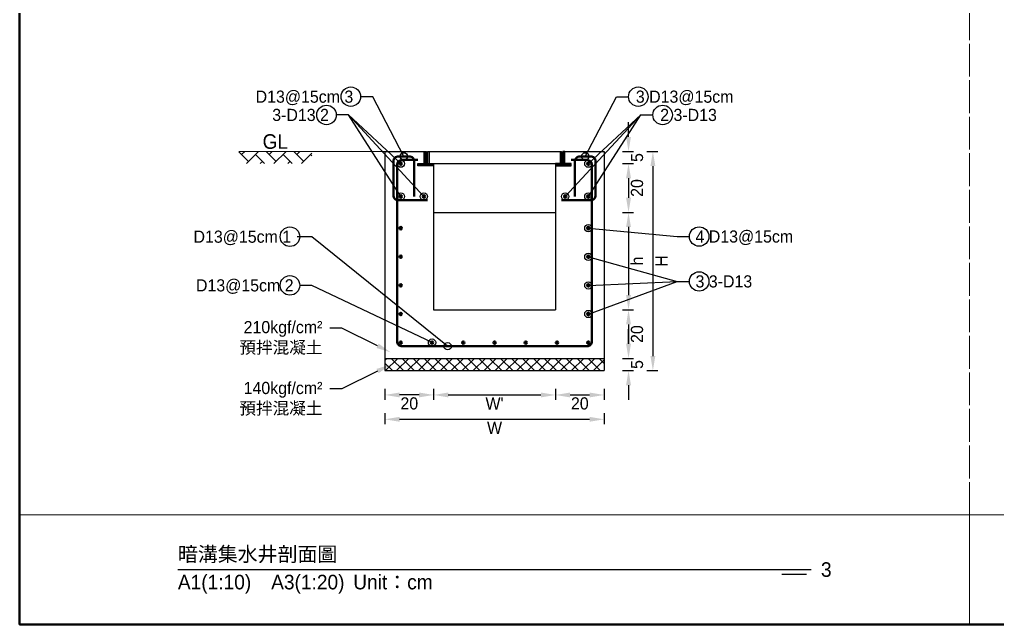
# Model space of a CAD drawing. Extents: x -7340 to 3675, y -3342 to 777.
# Drawn here: x -7340 to -6938.6, y -1264 to -1015.6 of the extents above; entities that cross this region are included whole.
import ezdxf
from ezdxf import colors
from ezdxf.entities.mleader import LeaderData, LeaderLine
from ezdxf.math import Vec2, Vec3

# ---------------------------------------------------------------- set-up
doc = ezdxf.new("R2010")
doc.units = 0
doc.header["$MEASUREMENT"] = 0
doc.linetypes.add('ACAD_ISO02W100', pattern=[15, 12, -3])
for name, color, linetype, lineweight in [('一、3.基本-變更', 1, 'Continuous', 50), ('二、2.繪圖-施作項目', 181, 'Continuous', 30), ('二、4.繪圖-設計鋪面', 40, 'Continuous', 20), ('二、5.繪圖-鋼筋', 60, 'Continuous', 50), ('二、6.繪圖-其他施作項目', 35, 'Continuous', 30)]:
    doc.layers.add(name, color=color, linetype=linetype, lineweight=lineweight)
doc.layers.add('一、4.基本-隱藏', color=9, linetype='ACAD_ISO02W100', lineweight=20, plot=False)
doc.layers.add('三、3.文字-註解文字', color=2, linetype='Continuous')
doc.styles.add('次圖名(詳圖)', font='MS PGothic.ttf', dxfattribs={"height": 6})
doc.styles.add('註解文字(詳圖)', font='MS PGothic.ttf', dxfattribs={"height": 5})
doc.dimstyles.new('註解文字(詳圖)', dxfattribs={"dimtxt": 5, "dimasz": 6, "dimexe": 2, "dimexo": 5, "dimgap": 1, "dimtad": 2, "dimzin": 0, "dimdsep": 46, "dimtxsty": '註解文字(詳圖)', "dimcen": 0.1, "dimclrd": 144, "dimclre": 144, "dimclrt": 256, "dimadec": 0, "dimazin": 0, "dimtfac": 1, "dimtofl": 0, "dimtmove": 0, "dimatfit": 3, "dimfxlon": 1, "dimtolj": 1, "dimtzin": 0, "dimlwd": -1, "dimlwe": -1, "dimarcsym": 1})

# ---------------------------------------------------------------- blocks, each defined once
blk = doc.blocks.new('_Small')
at = {"color": 0, "linetype": 'ByBlock', "lineweight": -2}
blk.add_circle((0, 0), 0.25, dxfattribs=at)
blk = doc.blocks.new('*D482')
at = {"layer": 'Defpoints', "color": 0, "transparency": 16777216}
for p in [(-7190, -1069.75), (-7170, -1074.75), (-7190, -1169.75)]:
    blk.add_point(p, dxfattribs=at)
at = {"layer": '三、3.文字-註解文字', "color": 144, "transparency": 16777216}
for p, q in [((-7190, -1167.25), (-7190, -1171.75)), ((-7170, -1167.25), (-7170, -1171.75)), ((-7176, -1169.75), (-7184, -1169.75))]:
    blk.add_line(p, q, dxfattribs=at)
for points in [[(-7184, -1168.75), (-7184, -1170.75), (-7190, -1169.75)], [(-7176, -1168.75), (-7176, -1170.75), (-7170, -1169.75)]]:
    blk.add_solid(points, dxfattribs=at)
at = {"layer": '三、3.文字-註解文字', "transparency": 16777216, "insert": (-7180, -1173.25), "char_height": 5, "attachment_point": 5, "style": '註解文字(詳圖)'}
blk.add_mtext('\\A1;20', dxfattribs=at)
blk = doc.blocks.new('*D483')
at = {"layer": 'Defpoints', "color": 0, "transparency": 16777216}
for p in [(-7170, -1074.75), (-7120, -1074.75), (-7120, -1169.75)]:
    blk.add_point(p, dxfattribs=at)
at = {"layer": '三、3.文字-註解文字', "color": 144, "transparency": 16777216}
for p, q in [((-7170, -1167.25), (-7170, -1171.75)), ((-7120, -1167.25), (-7120, -1171.75)), ((-7164, -1169.75), (-7126, -1169.75))]:
    blk.add_line(p, q, dxfattribs=at)
for points in [[(-7164, -1168.75), (-7164, -1170.75), (-7170, -1169.75)], [(-7126, -1168.75), (-7126, -1170.75), (-7120, -1169.75)]]:
    blk.add_solid(points, dxfattribs=at)
at = {"layer": '三、3.文字-註解文字', "transparency": 16777216, "insert": (-7145, -1173.25), "char_height": 5, "attachment_point": 5, "style": '註解文字(詳圖)'}
blk.add_mtext("\\A1;W'", dxfattribs=at)
blk = doc.blocks.new('*D484')
at = {"layer": 'Defpoints', "color": 0, "transparency": 16777216}
for p in [(-7100, -1069.75), (-7120, -1074.75), (-7100, -1169.75)]:
    blk.add_point(p, dxfattribs=at)
at = {"layer": '三、3.文字-註解文字', "color": 144, "transparency": 16777216}
for p, q in [((-7120, -1167.25), (-7120, -1171.75)), ((-7100, -1167.25), (-7100, -1171.75)), ((-7114, -1169.75), (-7106, -1169.75))]:
    blk.add_line(p, q, dxfattribs=at)
for points in [[(-7114, -1168.75), (-7114, -1170.75), (-7120, -1169.75)], [(-7106, -1168.75), (-7106, -1170.75), (-7100, -1169.75)]]:
    blk.add_solid(points, dxfattribs=at)
at = {"layer": '三、3.文字-註解文字', "transparency": 16777216, "insert": (-7110, -1173.25), "char_height": 5, "attachment_point": 5, "style": '註解文字(詳圖)'}
blk.add_mtext('\\A1;20', dxfattribs=at)
blk = doc.blocks.new('*D485')
at = {"layer": 'Defpoints', "color": 0, "transparency": 16777216}
for p in [(-7190, -1159.75), (-7100, -1159.75), (-7100, -1179.75)]:
    blk.add_point(p, dxfattribs=at)
at = {"layer": '三、3.文字-註解文字', "color": 144, "transparency": 16777216}
for p, q in [((-7190, -1177.25), (-7190, -1181.75)), ((-7184, -1179.75), (-7106, -1179.75)), ((-7100, -1177.25), (-7100, -1181.75))]:
    blk.add_line(p, q, dxfattribs=at)
for points in [[(-7184, -1178.75), (-7184, -1180.75), (-7190, -1179.75)], [(-7106, -1178.75), (-7106, -1180.75), (-7100, -1179.75)]]:
    blk.add_solid(points, dxfattribs=at)
at = {"layer": '三、3.文字-註解文字', "transparency": 16777216, "insert": (-7145, -1183.25), "char_height": 5, "attachment_point": 5, "style": '註解文字(詳圖)'}
blk.add_mtext('\\A1;W', dxfattribs=at)
blk = doc.blocks.new('*D486')
at = {"layer": 'Defpoints', "color": 0, "transparency": 16777216}
for p in [(-7120, -1094.75), (-7145, -1134.75), (-7090, -1134.75)]:
    blk.add_point(p, dxfattribs=at)
at = {"layer": '三、3.文字-註解文字', "color": 144, "transparency": 16777216}
for p, q in [((-7092.5, -1094.75), (-7088, -1094.75)), ((-7090, -1100.75), (-7090, -1128.75)), ((-7092.5, -1134.75), (-7088, -1134.75))]:
    blk.add_line(p, q, dxfattribs=at)
for points in [[(-7091, -1100.75), (-7089, -1100.75), (-7090, -1094.75)], [(-7091, -1128.75), (-7089, -1128.75), (-7090, -1134.75)]]:
    blk.add_solid(points, dxfattribs=at)
at = {"layer": '三、3.文字-註解文字', "transparency": 16777216, "insert": (-7086.5, -1114.75), "char_height": 5, "attachment_point": 5, "rotation": 90, "style": '註解文字(詳圖)'}
blk.add_mtext('\\A1;h', dxfattribs=at)
blk = doc.blocks.new('*D487')
at = {"layer": 'Defpoints', "color": 0, "transparency": 16777216}
for p in [(-7145, -1134.75), (-7100, -1154.75), (-7090, -1154.75)]:
    blk.add_point(p, dxfattribs=at)
at = {"layer": '三、3.文字-註解文字', "color": 144, "transparency": 16777216}
for p, q in [((-7092.5, -1134.75), (-7088, -1134.75)), ((-7090, -1140.75), (-7090, -1148.75)), ((-7092.5, -1154.75), (-7088, -1154.75))]:
    blk.add_line(p, q, dxfattribs=at)
for points in [[(-7091, -1140.75), (-7089, -1140.75), (-7090, -1134.75)], [(-7091, -1148.75), (-7089, -1148.75), (-7090, -1154.75)]]:
    blk.add_solid(points, dxfattribs=at)
at = {"layer": '三、3.文字-註解文字', "transparency": 16777216, "insert": (-7086.5, -1144.75), "char_height": 5, "attachment_point": 5, "rotation": 90, "style": '註解文字(詳圖)'}
blk.add_mtext('\\A1;20', dxfattribs=at)
blk = doc.blocks.new('*D488')
at = {"layer": 'Defpoints', "color": 0, "transparency": 16777216}
for p in [(-7100, -1154.75), (-7100, -1159.75), (-7090, -1159.75)]:
    blk.add_point(p, dxfattribs=at)
at = {"layer": '三、3.文字-註解文字', "color": 144, "transparency": 16777216}
for p, q in [((-7090, -1148.75), (-7090, -1142.75)), ((-7092.5, -1154.75), (-7088, -1154.75)), ((-7092.5, -1159.75), (-7088, -1159.75)), ((-7090, -1165.75), (-7090, -1171.75))]:
    blk.add_line(p, q, dxfattribs=at)
for points in [[(-7091, -1148.75), (-7089, -1148.75), (-7090, -1154.75)], [(-7091, -1165.75), (-7089, -1165.75), (-7090, -1159.75)]]:
    blk.add_solid(points, dxfattribs=at)
at = {"layer": '三、3.文字-註解文字', "transparency": 16777216, "insert": (-7086.5, -1157.25), "char_height": 5, "attachment_point": 5, "rotation": 90, "style": '註解文字(詳圖)'}
blk.add_mtext('\\A1;5', dxfattribs=at)
blk = doc.blocks.new('*D489')
at = {"layer": 'Defpoints', "color": 0, "transparency": 16777216}
for p in [(-7100, -1069.75), (-7100, -1159.75), (-7080, -1159.75)]:
    blk.add_point(p, dxfattribs=at)
at = {"layer": '三、3.文字-註解文字', "color": 144, "transparency": 16777216}
for p, q in [((-7082.5, -1069.75), (-7078, -1069.75)), ((-7080, -1075.75), (-7080, -1153.75)), ((-7082.5, -1159.75), (-7078, -1159.75))]:
    blk.add_line(p, q, dxfattribs=at)
for points in [[(-7081, -1075.75), (-7079, -1075.75), (-7080, -1069.75)], [(-7081, -1153.75), (-7079, -1153.75), (-7080, -1159.75)]]:
    blk.add_solid(points, dxfattribs=at)
at = {"layer": '三、3.文字-註解文字', "transparency": 16777216, "insert": (-7076.5, -1114.75), "char_height": 5, "attachment_point": 5, "rotation": 90, "style": '註解文字(詳圖)'}
blk.add_mtext('\\A1;H', dxfattribs=at)
blk = doc.blocks.new('*D490')
at = {"layer": 'Defpoints', "color": 0, "transparency": 16777216}
for p in [(-7100, -1069.75), (-7100, -1074.75), (-7090, -1074.75)]:
    blk.add_point(p, dxfattribs=at)
at = {"layer": '三、3.文字-註解文字', "color": 144, "transparency": 16777216}
for p, q in [((-7090, -1063.75), (-7090, -1057.75)), ((-7092.5, -1069.75), (-7088, -1069.75)), ((-7092.5, -1074.75), (-7088, -1074.75)), ((-7090, -1080.75), (-7090, -1086.75))]:
    blk.add_line(p, q, dxfattribs=at)
for points in [[(-7091, -1063.75), (-7089, -1063.75), (-7090, -1069.75)], [(-7091, -1080.75), (-7089, -1080.75), (-7090, -1074.75)]]:
    blk.add_solid(points, dxfattribs=at)
at = {"layer": '三、3.文字-註解文字', "transparency": 16777216, "insert": (-7086.5, -1072.25), "char_height": 5, "attachment_point": 5, "rotation": 90, "style": '註解文字(詳圖)'}
blk.add_mtext('\\A1;5', dxfattribs=at)
blk = doc.blocks.new('*D491')
at = {"layer": 'Defpoints', "color": 0, "transparency": 16777216}
for p in [(-7100, -1074.75), (-7100, -1094.75), (-7090, -1094.75)]:
    blk.add_point(p, dxfattribs=at)
at = {"layer": '三、3.文字-註解文字', "color": 144, "transparency": 16777216}
for p, q in [((-7092.5, -1074.75), (-7088, -1074.75)), ((-7090, -1080.75), (-7090, -1088.75)), ((-7092.5, -1094.75), (-7088, -1094.75))]:
    blk.add_line(p, q, dxfattribs=at)
for points in [[(-7091, -1080.75), (-7089, -1080.75), (-7090, -1074.75)], [(-7091, -1088.75), (-7089, -1088.75), (-7090, -1094.75)]]:
    blk.add_solid(points, dxfattribs=at)
at = {"layer": '三、3.文字-註解文字', "transparency": 16777216, "insert": (-7086.5, -1084.75), "char_height": 5, "attachment_point": 5, "rotation": 90, "style": '註解文字(詳圖)'}
blk.add_mtext('\\A1;20', dxfattribs=at)

msp = doc.modelspace()

# ---------------------------------------------------------------- hatches: boundary and pattern name
at = {"layer": '二、2.繪圖-施作項目'}
h = msp.add_hatch(dxfattribs=at)
h.set_pattern_fill('ANSI37', color=256)
h.set_pattern_definition([(45, (-8804.7632, -1423.2784), (-2.245064, 2.245064), []), (135, (-8804.7632, -1423.2784), (-2.245064, -2.245064), [])])
h.paths.add_polyline_path([(-7190, -1154.75), (-7190, -1159.75), (-7100, -1159.75), (-7100, -1154.75)])
at = {"layer": '二、4.繪圖-設計鋪面'}
h = msp.add_hatch(dxfattribs=at)
h.set_pattern_fill('AR-HBONE', color=256)
h.set_pattern_definition([(45, (-6570, -799.5), (0, 5.656854), [12, -4]), (135, (-6567.1716, -796.6716), (4e-16, 5.656854), [12, -4])])
h.paths.add_polyline_path([(-7220, -1069.75), (-7250, -1069.75), (-7250, -1074.75), (-7220, -1074.75)])
at = {"layer": '二、5.繪圖-鋼筋'}
h = msp.add_hatch(color=256, dxfattribs=at)
h.dxf.hatch_style = 1
h.paths.add_polyline_path([(-7183, -1074.75, 1), (-7184, -1074.75, 1)])
h = msp.add_hatch(color=256, dxfattribs=at)
h.dxf.hatch_style = 1
h.paths.add_polyline_path([(-7106, -1074.75, 1), (-7107, -1074.75, 1)])
h = msp.add_hatch(color=256, dxfattribs=at)
h.dxf.hatch_style = 1
h.paths.add_polyline_path([(-7183, -1088.25, 1), (-7184, -1088.25, 1)])
h = msp.add_hatch(color=256, dxfattribs=at)
h.dxf.hatch_style = 1
h.paths.add_polyline_path([(-7173.5, -1088.25, 1), (-7174.5, -1088.25, 1)])
h = msp.add_hatch(color=256, dxfattribs=at)
h.dxf.hatch_style = 1
h.paths.add_polyline_path([(-7115.5, -1088.25, 1), (-7116.5, -1088.25, 1)])
h = msp.add_hatch(color=256, dxfattribs=at)
h.dxf.hatch_style = 1
h.paths.add_polyline_path([(-7106, -1088.25, 1), (-7107, -1088.25, 1)])
h = msp.add_hatch(color=256, dxfattribs=at)
h.dxf.hatch_style = 1
h.paths.add_polyline_path([(-7183, -1101.25, 1), (-7184, -1101.25, 1)])
h = msp.add_hatch(color=256, dxfattribs=at)
h.dxf.hatch_style = 1
h.paths.add_polyline_path([(-7106, -1101.25, 1), (-7107, -1101.25, 1)])
h = msp.add_hatch(color=256, dxfattribs=at)
h.dxf.hatch_style = 1
h.paths.add_polyline_path([(-7183, -1113, 1), (-7184, -1113, 1)])
h = msp.add_hatch(color=256, dxfattribs=at)
h.dxf.hatch_style = 1
h.paths.add_polyline_path([(-7106, -1113, 1), (-7107, -1113, 1)])
h = msp.add_hatch(color=256, dxfattribs=at)
h.dxf.hatch_style = 1
h.paths.add_polyline_path([(-7183, -1124.75, 1), (-7184, -1124.75, 1)])
h = msp.add_hatch(color=256, dxfattribs=at)
h.dxf.hatch_style = 1
h.paths.add_polyline_path([(-7106, -1124.75, 1), (-7107, -1124.75, 1)])
h = msp.add_hatch(color=256, dxfattribs=at)
h.dxf.hatch_style = 1
h.paths.add_polyline_path([(-7183, -1136.5, 1), (-7184, -1136.5, 1)])
h = msp.add_hatch(color=256, dxfattribs=at)
h.dxf.hatch_style = 1
h.paths.add_polyline_path([(-7106, -1136.5, 1), (-7107, -1136.5, 1)])
h = msp.add_hatch(color=256, dxfattribs=at)
h.dxf.hatch_style = 1
h.paths.add_polyline_path([(-7183, -1148.25, 1), (-7184, -1148.25, 1)])
h = msp.add_hatch(color=256, dxfattribs=at)
h.dxf.hatch_style = 1
h.paths.add_polyline_path([(-7170.17, -1148.25, 1), (-7171.17, -1148.25, 1)])
h = msp.add_hatch(color=256, dxfattribs=at)
h.dxf.hatch_style = 1
h.paths.add_polyline_path([(-7157.34, -1148.25, 1), (-7158.34, -1148.25, 1)])
h = msp.add_hatch(color=256, dxfattribs=at)
h.dxf.hatch_style = 1
h.paths.add_polyline_path([(-7144.5, -1148.25, 1), (-7145.5, -1148.25, 1)])
h = msp.add_hatch(color=256, dxfattribs=at)
h.dxf.hatch_style = 1
h.paths.add_polyline_path([(-7131.68, -1148.25, 1), (-7132.68, -1148.25, 1)])
h = msp.add_hatch(color=256, dxfattribs=at)
h.dxf.hatch_style = 1
h.paths.add_polyline_path([(-7118.85, -1148.25, 1), (-7119.85, -1148.25, 1)])
h = msp.add_hatch(color=256, dxfattribs=at)
h.dxf.hatch_style = 1
h.paths.add_polyline_path([(-7106, -1148.25, 1), (-7107, -1148.25, 1)])
at = {"layer": '二、6.繪圖-其他施作項目'}
h = msp.add_hatch(dxfattribs=at)
h.set_pattern_fill('ANSI31', color=256, scale=0.1)
h.set_pattern_definition([(45, (-5945.16578, -2090.27732), (-0.2245064, 0.2245064), [])])
h.paths.add_polyline_path([(-7173, -1069.75), (-7173.9, -1069.75), (-7173.9, -1074.75), (-7176.5, -1074.75), (-7176.5, -1075.65), (-7170, -1075.65), (-7170, -1074.75), (-7173, -1074.75)])
h.paths.add_polyline_path([(-7117, -1074.75), (-7120, -1074.75), (-7120, -1075.65), (-7113.5, -1075.65), (-7113.5, -1074.75), (-7116.1, -1074.75), (-7116.1, -1069.75), (-7117, -1069.75)])

# ---------------------------------------------------------------- linework, layer by layer
at = {"layer": '一、3.基本-變更'}
msp.add_lwpolyline([(-7340, -757), (-3920, -757), (-3920, -1264), (-7340, -1264)], close=True, dxfattribs=at)
at = {"layer": '一、4.基本-隱藏'}
for points in [[(-7340, -757), (-6560, -757), (-6560, -1264), (-7340, -1264)], [(-7340, -1010.5), (-6950, -1010.5), (-6950, -1219), (-7340, -1219)], [(-6950, -1010.5), (-6650, -1010.5), (-6650, -1219), (-6950, -1219)], [(-7340, -1219), (-6950, -1219), (-6950, -1264), (-7340, -1264)], [(-6950, -1219), (-6650, -1219), (-6650, -1264), (-6950, -1264)]]:
    msp.add_lwpolyline(points, close=True, dxfattribs=at)
msp.add_lwpolyline([(-7340, -1264), (-6560, -1264)], dxfattribs=at)
at = {"layer": '三、3.文字-註解文字'}
for points in [[(-7275, -1241.5), (-7015, -1241.5)], [(-7017, -1243.5), (-7027, -1243.5)]]:
    msp.add_lwpolyline(points, dxfattribs=at)
for centre in [(-7204, -1047.25), (-7086, -1047.25), (-7214, -1054.75), (-7076, -1054.75), (-7229, -1104.75), (-7061, -1104.688), (-7061, -1123.125), (-7229, -1124.75)]:
    msp.add_circle(centre, 4, dxfattribs=at)
at = {"layer": '二、2.繪圖-施作項目'}
for points in [[(-7190, -1069.75), (-7173.9, -1069.75)], [(-7190, -1069.75), (-7190, -1159.75)], [(-7116.1, -1069.75), (-7100, -1069.75)], [(-7100, -1069.75), (-7100, -1159.75)], [(-7170, -1074.75), (-7170, -1134.75)], [(-7120, -1074.75), (-7120, -1134.75)], [(-7170, -1134.75), (-7120, -1134.75)], [(-7190, -1154.75), (-7100, -1154.75)], [(-7190, -1159.75), (-7100, -1159.75)]]:
    msp.add_lwpolyline(points, dxfattribs=at)
at = {"layer": '二、4.繪圖-設計鋪面'}
msp.add_lwpolyline([(-7190, -1069.75), (-7250, -1069.75)], dxfattribs=at)
at = {"layer": '二、5.繪圖-鋼筋'}
for points in [[(-7172.5, -1089.75), (-7184.5, -1089.75, -0.4142136), (-7186.5, -1087.75), (-7186.5, -1073.75, -0.4142136), (-7184.5, -1071.75), (-7180, -1071.75, -0.4142136), (-7178, -1073.75), (-7178, -1088.25)], [(-7117.5, -1089.75), (-7105.5, -1089.75, 0.4142136), (-7103.5, -1087.75), (-7103.5, -1073.75, 0.4142136), (-7105.5, -1071.75), (-7110, -1071.75, 0.4142136), (-7112, -1073.75), (-7112, -1088.25)], [(-7113.5, -1073.25), (-7107, -1073.25, -0.4142136), (-7105, -1075.25), (-7105, -1147.75, -0.4142136), (-7107, -1149.75), (-7183, -1149.75, -0.4142136), (-7185, -1147.75), (-7185, -1075.25, -0.4142136), (-7183, -1073.25), (-7176.5, -1073.25)]]:
    msp.add_lwpolyline(points, format="xyb", dxfattribs=at)
for centre in [(-7183.5, -1074.75), (-7106.5, -1074.75), (-7183.5, -1088.25), (-7174, -1088.25), (-7116, -1088.25), (-7106.5, -1088.25), (-7183.5, -1101.25), (-7106.5, -1101.25), (-7183.5, -1113), (-7106.5, -1113), (-7183.5, -1124.75), (-7106.5, -1124.75), (-7183.5, -1136.5), (-7106.5, -1136.5), (-7183.5, -1148.25), (-7170.67, -1148.25), (-7157.84, -1148.25), (-7145, -1148.25), (-7132.18, -1148.25), (-7119.35, -1148.25), (-7106.5, -1148.25)]:
    msp.add_circle(centre, 0.5, dxfattribs=at)
at = {"layer": '二、6.繪圖-其他施作項目'}
for points in [[(-7176.5, -1074.75), (-7173.9, -1074.75), (-7173.9, -1069.75), (-7173, -1069.75), (-7173, -1074.75), (-7170, -1074.75), (-7170, -1075.65), (-7176.5, -1075.65)], [(-7116.1, -1069.75), (-7117, -1069.75), (-7117, -1074.75), (-7120, -1074.75), (-7120, -1075.65), (-7113.5, -1075.65), (-7113.5, -1074.75), (-7116.1, -1074.75)]]:
    msp.add_lwpolyline(points, close=True, dxfattribs=at)
for points in [[(-7172.5, -1069.75), (-7172.5, -1074.75)], [(-7172.5, -1069.75), (-7117.5, -1069.75)], [(-7171.9, -1069.75), (-7171.9, -1074.75)], [(-7118.1, -1069.75), (-7118.1, -1074.75)], [(-7117.5, -1069.75), (-7117.5, -1074.75)], [(-7172.5, -1074.75), (-7117.5, -1074.75)], [(-7170, -1094.75), (-7120, -1094.75)]]:
    msp.add_lwpolyline(points, dxfattribs=at)

# ---------------------------------------------------------------- texts
at = {"layer": '三、3.文字-註解文字', "char_height": 6, "attachment_point": 4, "style": '次圖名(詳圖)'}
for s, width, insert in [('{\\fMS PGothic|b0|i0|c128|p34;暗溝}集水井{\\fMS PGothic|b0|i0|c128|p34;剖面圖}', 134.12151, (-7275, -1235.5)), ('3', 3, (-7011, -1241.5)), ('A1(1:10)\u3000A3(1:20){\\fMS PGothic|b0|i0|c128|p34;^IUnit：cm}', 136.03259, (-7275, -1247.5))]:
    msp.add_mtext_dynamic_manual_height_columns(s, width=width, gutter_width=15, heights=[0], dxfattribs=dict(at, insert=insert))
at = {"layer": '二、4.繪圖-設計鋪面', "insert": (-7235, -1068.75), "char_height": 6, "attachment_point": 8, "style": '註解文字(詳圖)'}
msp.add_mtext_dynamic_manual_height_columns('{\\fMS PGothic|b0|i0|c128|p34;GL}', width=10.17412, gutter_width=30, heights=[0], dxfattribs=at)

# ---------------------------------------------------------------- dimensions: what is measured, and where the dimension line sits
at = {"layer": '三、3.文字-註解文字'}
for base, p1, p2, text, picture, middle in [((-7090, -1074.75), (-7100, -1069.75), (-7100, -1074.75), '5', '*D490', (-7086.5, -1072.25)), ((-7080, -1159.75), (-7100, -1069.75), (-7100, -1159.75), 'H', '*D489', (-7076.5, -1114.75)), ((-7090, -1094.75), (-7100, -1074.75), (-7100, -1094.75), '20', '*D491', (-7086.5, -1084.75)), ((-7090, -1134.75), (-7120, -1094.75), (-7145, -1134.75), 'h', '*D486', (-7086.5, -1114.75)), ((-7090, -1154.75), (-7145, -1134.75), (-7100, -1154.75), '20', '*D487', (-7086.5, -1144.75)), ((-7090, -1159.75), (-7100, -1154.75), (-7100, -1159.75), '5', '*D488', (-7086.5, -1157.25))]:
    dim = msp.add_linear_dim(base=base, p1=p1, p2=p2, angle=90, text=text, dimstyle='註解文字(詳圖)', dxfattribs=at)
    dim.commit()
    dim.dimension.update_dxf_attribs({"geometry": picture, "text_midpoint": middle})
for base, p1, p2, text, picture, middle in [((-7190, -1169.75), (-7170, -1074.75), (-7190, -1069.75), '20', '*D482', (-7180, -1173.25)), ((-7100, -1169.75), (-7120, -1074.75), (-7100, -1069.75), '20', '*D484', (-7110, -1173.25)), ((-7120, -1169.75), (-7170, -1074.75), (-7120, -1074.75), "W'", '*D483', (-7145, -1173.25)), ((-7100, -1179.75), (-7190, -1159.75), (-7100, -1159.75), 'W', '*D485', (-7145, -1183.25))]:
    dim = msp.add_linear_dim(base=base, p1=p1, p2=p2, text=text, dimstyle='註解文字(詳圖)', dxfattribs=at)
    dim.commit()
    dim.dimension.update_dxf_attribs({"geometry": picture, "text_midpoint": middle})

# ---------------------------------------------------------------- leaders
ml = msp.add_multileader_mtext('Standard', dxfattribs=at)
ml.set_content('{\\fMS PGothic|b0|i0|c128|p34;D13}@15cm{\\fMS PGothic|b0|i0|c128|p34; }3', color=256, style='註解文字(詳圖)')
ml.set_leader_properties(color=144, linetype='ByLayer', lineweight=-1)
ml.set_arrow_properties(name='SMALL')
ml.build(insert=Vec2(0, 0))
ml.multileader.update_dxf_attribs({"dogleg_length": 5, "arrow_head_size": 6})
ctx = ml.context
ctx.base_point, ctx.char_height, ctx.arrow_head_size, ctx.landing_gap_size, ctx.plane_origin = Vec3(-7244.097, -1047.25), 5, 6, 3, Vec3(-7293.932, -1095.085)
ctx.text_align_type = 2
notes = []
notes.append((ctx, [(1, (1, 1, 0), (-7195, -1047.25), (-1, 0), 5, [(0, [(-7182.25, -1071.75)], 0, [])])]))
ctx.mtext.insert, ctx.mtext.alignment, ctx.mtext.flow_direction = Vec3(-7203, -1044.736), 3, 5
ml = msp.add_multileader_mtext('Standard', dxfattribs=at)
ml.set_content('3{\\fMS PGothic|b0|i0|c128|p34; D13@15cm}', color=256, style='註解文字(詳圖)')
ml.set_leader_properties(color=144, linetype='ByLayer', lineweight=-1)
ml.set_arrow_properties(name='SMALL')
ml.build(insert=Vec2(0, 0))
ml.multileader.update_dxf_attribs({"dogleg_length": 5, "arrow_head_size": 6})
ctx = ml.context
ctx.base_point, ctx.char_height, ctx.arrow_head_size, ctx.landing_gap_size, ctx.plane_origin = Vec3(-7090, -1047.25), 5, 6, 3, Vec3(-7132.625, -1095.085)
notes.append((ctx, [(0, (1, 1, 0), (-7095, -1047.25), (1, 0), 5, [(0, [(-7107.75, -1071.75)], 0, [])])]))
ctx.mtext.insert, ctx.mtext.flow_direction = Vec3(-7087, -1044.736), 5
ml = msp.add_multileader_mtext('Standard', dxfattribs=at)
ml.set_content('3-{\\fMS PGothic|b0|i0|c128|p34;D13 2}', color=256, style='註解文字(詳圖)')
ml.set_leader_properties(color=144, linetype='ByLayer', lineweight=-1)
ml.set_arrow_properties(name='SMALL')
ml.build(insert=Vec2(0, 0))
ml.multileader.update_dxf_attribs({"dogleg_length": 5, "arrow_head_size": 6})
ctx = ml.context
ctx.base_point, ctx.char_height, ctx.arrow_head_size, ctx.landing_gap_size, ctx.plane_origin = Vec3(-7240.375, -1054.75), 5, 6, 3, Vec3(-7303.932, -1102.585)
ctx.text_align_type = 2
notes.append((ctx, [(1, (1, 1, 0), (-7205, -1054.75), (-1, 0), 5, [(0, [(-7183.5, -1074.75)], 0, [])])]))
ctx.mtext.insert, ctx.mtext.alignment, ctx.mtext.flow_direction = Vec3(-7213, -1052.236), 3, 5
ml = msp.add_multileader_mtext('Standard', dxfattribs=at)
ml.set_content('{\\fMS PGothic|b0|i0|c128|p34; }', color=256, style='註解文字(詳圖)')
ml.set_leader_properties(color=144, linetype='ByLayer', lineweight=-1)
ml.set_arrow_properties(name='SMALL')
ml.build(insert=Vec2(0, 0))
ml.multileader.update_dxf_attribs({"dogleg_length": 5, "arrow_head_size": 6})
ctx = ml.context
ctx.base_point, ctx.char_height, ctx.arrow_head_size, ctx.landing_gap_size, ctx.plane_origin = Vec3(-7218.216, -1054.75), 5, 6, 3, Vec3(-7305.235, -1110.068)
ctx.text_align_type = 2
notes.append((ctx, [(1, (1, 1, 0), (-7205, -1054.75), (-1, 0), 5, [(0, [(-7174, -1088.25)], 0, [])])]))
ctx.mtext.insert, ctx.mtext.alignment, ctx.mtext.flow_direction = Vec3(-7213, -1052.25), 3, 5
ml = msp.add_multileader_mtext('Standard', dxfattribs=at)
ml.set_content('{\\fMS PGothic|b0|i0|c128|p34; }', color=256, style='註解文字(詳圖)')
ml.set_leader_properties(color=144, linetype='ByLayer', lineweight=-1)
ml.set_arrow_properties(name='SMALL')
ml.build(insert=Vec2(0, 0))
ml.multileader.update_dxf_attribs({"dogleg_length": 5, "arrow_head_size": 6})
ctx = ml.context
ctx.base_point, ctx.char_height, ctx.arrow_head_size, ctx.landing_gap_size, ctx.plane_origin = Vec3(-7218.216, -1054.75), 5, 6, 3, Vec3(-7310.173, -1113.461)
ctx.text_align_type = 2
notes.append((ctx, [(1, (1, 1, 0), (-7205, -1054.75), (-1, 0), 5, [(0, [(-7183.5, -1088.25)], 0, [])])]))
ctx.mtext.insert, ctx.mtext.alignment, ctx.mtext.flow_direction = Vec3(-7213, -1052.25), 3, 5
ml = msp.add_multileader_mtext('Standard', dxfattribs=at)
ml.set_content('{\\fMS PGothic|b0|i0|c128|p34; }', color=256, style='註解文字(詳圖)')
ml.set_leader_properties(color=144, linetype='ByLayer', lineweight=-1)
ml.set_arrow_properties(name='SMALL')
ml.build(insert=Vec2(0, 0))
ml.multileader.update_dxf_attribs({"dogleg_length": 5, "arrow_head_size": 6})
ctx = ml.context
ctx.base_point, ctx.char_height, ctx.arrow_head_size, ctx.landing_gap_size, ctx.plane_origin = Vec3(-7080, -1054.75), 5, 6, 3, Vec3(-7108.625, -1102.585)
notes.append((ctx, [(0, (1, 1, 0), (-7085, -1054.75), (1, 0), 5, [(0, [(-7116, -1088.25)], 0, [])])]))
ctx.mtext.insert, ctx.mtext.flow_direction = Vec3(-7077, -1052.25), 5
ml = msp.add_multileader_mtext('Standard', dxfattribs=at)
ml.set_content('2{\\fMS PGothic|b0|i0|c128|p34; }3-D13', color=256, style='註解文字(詳圖)')
ml.set_leader_properties(color=144, linetype='ByLayer', lineweight=-1)
ml.set_arrow_properties(name='SMALL')
ml.build(insert=Vec2(0, 0))
ml.multileader.update_dxf_attribs({"dogleg_length": 5, "arrow_head_size": 6})
ctx = ml.context
ctx.base_point, ctx.char_height, ctx.arrow_head_size, ctx.landing_gap_size, ctx.plane_origin = Vec3(-7080, -1054.75), 5, 6, 3, Vec3(-7122.625, -1102.585)
notes.append((ctx, [(0, (1, 1, 0), (-7085, -1054.75), (1, 0), 5, [(0, [(-7106.5, -1074.75)], 0, [])])]))
ctx.mtext.insert, ctx.mtext.flow_direction = Vec3(-7077, -1052.236), 5
ml = msp.add_multileader_mtext('Standard', dxfattribs=at)
ml.set_content('{\\fMS PGothic|b0|i0|c128|p34; }', color=256, style='註解文字(詳圖)')
ml.set_leader_properties(color=144, linetype='ByLayer', lineweight=-1)
ml.set_arrow_properties(name='SMALL')
ml.build(insert=Vec2(0, 0))
ml.multileader.update_dxf_attribs({"dogleg_length": 5, "arrow_head_size": 6})
ctx = ml.context
ctx.base_point, ctx.char_height, ctx.arrow_head_size, ctx.landing_gap_size, ctx.plane_origin = Vec3(-7080, -1054.75), 5, 6, 3, Vec3(-7106.773, -1106.689)
notes.append((ctx, [(0, (1, 1, 0), (-7085, -1054.75), (1, 0), 5, [(0, [(-7106.5, -1088.25)], 0, [])])]))
ctx.mtext.insert, ctx.mtext.flow_direction = Vec3(-7077, -1052.25), 5
ml = msp.add_multileader_mtext('Standard', dxfattribs=at)
ml.set_content('4{\\fMS PGothic|b0|i0|c128|p34; D13@15cm}', color=256, style='註解文字(詳圖)')
ml.set_leader_properties(color=144, linetype='ByLayer', lineweight=-1)
ml.set_arrow_properties(name='SMALL')
ml.build(insert=Vec2(0, 0))
ml.multileader.update_dxf_attribs({"dogleg_length": 5, "arrow_head_size": 6})
ctx = ml.context
ctx.base_point, ctx.char_height, ctx.arrow_head_size, ctx.landing_gap_size, ctx.plane_origin = Vec3(-7065, -1104.688), 5, 6, 2.5, Vec3(-7107.625, -1152.522)
notes.append((ctx, [(0, (1, 1, 0), (-7070, -1104.688), (1, 0), 5, [(0, [(-7106.5, -1101.25)], 0, [])])]))
ctx.mtext.insert, ctx.mtext.flow_direction = Vec3(-7062.5, -1102.173), 5
ml = msp.add_multileader_mtext('Standard', dxfattribs=at)
ml.set_content('{\\fMS PGothic|b0|i0|c128|p34;D13}@15cm{\\fMS PGothic|b0|i0|c128|p34; 1}', color=256, style='註解文字(詳圖)')
ml.set_leader_properties(color=144, linetype='ByLayer', lineweight=-1)
ml.set_arrow_properties(name='SMALL')
ml.build(insert=Vec2(0, 0))
ml.multileader.update_dxf_attribs({"dogleg_length": 6, "arrow_head_size": 6})
ctx = ml.context
ctx.base_point, ctx.char_height, ctx.arrow_head_size, ctx.landing_gap_size, ctx.plane_origin = Vec3(-7268.102, -1104.75), 5, 6, 2.5, Vec3(-7318.409, -1152.585)
ctx.text_align_type = 2
notes.append((ctx, [(1, (1, 1, 0), (-7220, -1104.75), (-1, 0), 6, [(0, [(-7164.255, -1149.75)], 0, [])])]))
ctx.mtext.insert, ctx.mtext.width, ctx.mtext.alignment, ctx.mtext.flow_direction = Vec3(-7228.5, -1102.236), 42.33146, 3, 5
ml = msp.add_multileader_mtext('Standard', dxfattribs=at)
ml.set_content('{\\fMS PGothic|b0|i0|c128|p34; }', color=256, style='註解文字(詳圖)')
ml.set_leader_properties(color=144, linetype='ByLayer', lineweight=-1)
ml.set_arrow_properties(name='SMALL')
ml.build(insert=Vec2(0, 0))
ml.multileader.update_dxf_attribs({"dogleg_length": 5, "arrow_head_size": 6})
ctx = ml.context
ctx.base_point, ctx.char_height, ctx.arrow_head_size, ctx.landing_gap_size, ctx.plane_origin = Vec3(-7065, -1123.125), 5, 6, 2.5, Vec3(-7096.425, -1170.96)
notes.append((ctx, [(0, (1, 1, 0), (-7070, -1123.125), (1, 0), 5, [(0, [(-7106.5, -1113)], 0, [])])]))
ctx.mtext.insert, ctx.mtext.flow_direction = Vec3(-7062.5, -1120.625), 5
ml = msp.add_multileader_mtext('Standard', dxfattribs=at)
ml.set_content('{\\fMS PGothic|b0|i0|c128|p34;D13}@15cm{\\fMS PGothic|b0|i0|c128|p34; 2 }', color=256, style='註解文字(詳圖)')
ml.set_leader_properties(color=144, linetype='ByLayer', lineweight=-1)
ml.set_arrow_properties(name='SMALL')
ml.build(insert=Vec2(0, 0))
ml.multileader.update_dxf_attribs({"dogleg_length": 5, "arrow_head_size": 6})
ctx = ml.context
ctx.base_point, ctx.char_height, ctx.arrow_head_size, ctx.landing_gap_size, ctx.plane_origin = Vec3(-7268.097, -1124.75), 5, 6, 2.5, Vec3(-7318.409, -1172.585)
ctx.text_align_type = 2
notes.append((ctx, [(1, (1, 1, 0), (-7220, -1124.75), (-1, 0), 5, [(0, [(-7170.67, -1148.25)], 0, [])])]))
ctx.mtext.insert, ctx.mtext.width, ctx.mtext.alignment, ctx.mtext.flow_direction = Vec3(-7227.5, -1122.236), 42.33146, 3, 5
ml = msp.add_multileader_mtext('Standard', dxfattribs=at)
ml.set_content('{\\fMS PGothic|b0|i0|c128|p34;3 }3-{\\fMS PGothic|b0|i0|c128|p34;D13}', color=256, style='註解文字(詳圖)')
ml.set_leader_properties(color=144, linetype='ByLayer', lineweight=-1)
ml.set_arrow_properties(name='SMALL')
ml.build(insert=Vec2(0, 0))
ml.multileader.update_dxf_attribs({"dogleg_length": 5, "arrow_head_size": 6})
ctx = ml.context
ctx.base_point, ctx.char_height, ctx.arrow_head_size, ctx.landing_gap_size, ctx.plane_origin = Vec3(-7065, -1123.125), 5, 6, 2.5, Vec3(-7107.625, -1170.96)
notes.append((ctx, [(0, (1, 1, 0), (-7070, -1123.125), (1, 0), 5, [(0, [(-7106.5, -1124.75)], 0, [])])]))
ctx.mtext.insert, ctx.mtext.flow_direction = Vec3(-7062.5, -1120.611), 5
ml = msp.add_multileader_mtext('Standard', dxfattribs=at)
ml.set_content('{\\fMS PGothic|b0|i0|c128|p34; }', color=256, style='註解文字(詳圖)')
ml.set_leader_properties(color=144, linetype='ByLayer', lineweight=-1)
ml.set_arrow_properties(name='SMALL')
ml.build(insert=Vec2(0, 0))
ml.multileader.update_dxf_attribs({"dogleg_length": 5, "arrow_head_size": 6})
ctx = ml.context
ctx.base_point, ctx.char_height, ctx.arrow_head_size, ctx.landing_gap_size, ctx.plane_origin = Vec3(-7065, -1123.125), 5, 6, 3, Vec3(-7093.625, -1170.96)
notes.append((ctx, [(0, (1, 1, 0), (-7070, -1123.125), (1, 0), 5, [(0, [(-7106.5, -1136.5)], 0, [])])]))
ctx.mtext.insert, ctx.mtext.flow_direction = Vec3(-7062, -1120.625), 5
ml = msp.add_multileader_mtext('Standard', dxfattribs=at)
ml.set_content('{\\fMS PGothic|b0|i0|c128|p34;210kgf/cm²}\\P預拌{\\fMS PGothic|b0|i0|c128|p34;混凝土}', color=256, style='註解文字(詳圖)')
ml.set_leader_properties(color=144, linetype='ByLayer', lineweight=-1)
ml.build(insert=Vec2(0, 0))
ml.multileader.update_dxf_attribs({"dogleg_length": 5, "arrow_head_size": 6})
ctx = ml.context
ctx.base_point, ctx.char_height, ctx.arrow_head_size, ctx.landing_gap_size, ctx.plane_origin = Vec3(-7254.058, -1142.25), 5, 6, 3, Vec3(-7187.66, -1152.25)
ctx.text_align_type = 2
notes.append((ctx, [(0, (1, 1, 0), (-7207.66, -1142.25), (-1, 0), 5, [(0, [(-7187.66, -1152.25)], 0, [])])]))
ctx.mtext.insert, ctx.mtext.alignment, ctx.mtext.flow_direction = Vec3(-7215.66, -1139.381), 3, 5
ml = msp.add_multileader_mtext('Standard', dxfattribs=at)
ml.set_content('{\\fMS PGothic|b0|i0|c128|p34;140kgf/cm²}\\P預拌{\\fMS PGothic|b0|i0|c128|p34;混凝土}', color=256, style='註解文字(詳圖)')
ml.set_leader_properties(color=144, linetype='ByLayer', lineweight=-1)
ml.build(insert=Vec2(0, 0))
ml.multileader.update_dxf_attribs({"dogleg_length": 5, "arrow_head_size": 6})
ctx = ml.context
ctx.base_point, ctx.char_height, ctx.arrow_head_size, ctx.landing_gap_size, ctx.plane_origin = Vec3(-7254.058, -1167.25), 5, 6, 3, Vec3(-7187.66, -1157.25)
ctx.text_align_type = 2
notes.append((ctx, [(0, (1, 1, 0), (-7207.66, -1167.25), (-1, 0), 5, [(0, [(-7187.66, -1157.25)], 0, [])])]))
ctx.mtext.insert, ctx.mtext.alignment, ctx.mtext.flow_direction = Vec3(-7215.66, -1164.381), 3, 5
for ctx, leaders in notes:
    for number, flags, end, landing, length, lines in leaders:
        leader = LeaderData()
        leader.index, (leader.has_last_leader_line, leader.has_dogleg_vector, leader.attachment_direction) = number, flags
        leader.last_leader_point, leader.dogleg_vector, leader.dogleg_length = Vec3(end), Vec3(landing), length
        for number, points, colour, breaks in lines:
            line = LeaderLine()
            line.index, line.vertices, line.color, line.breaks = number, Vec3.list(points), colors.encode_raw_color(colour), breaks
            leader.lines.append(line)
        ctx.leaders.append(leader)

doc.saveas('drawing.dxf')
